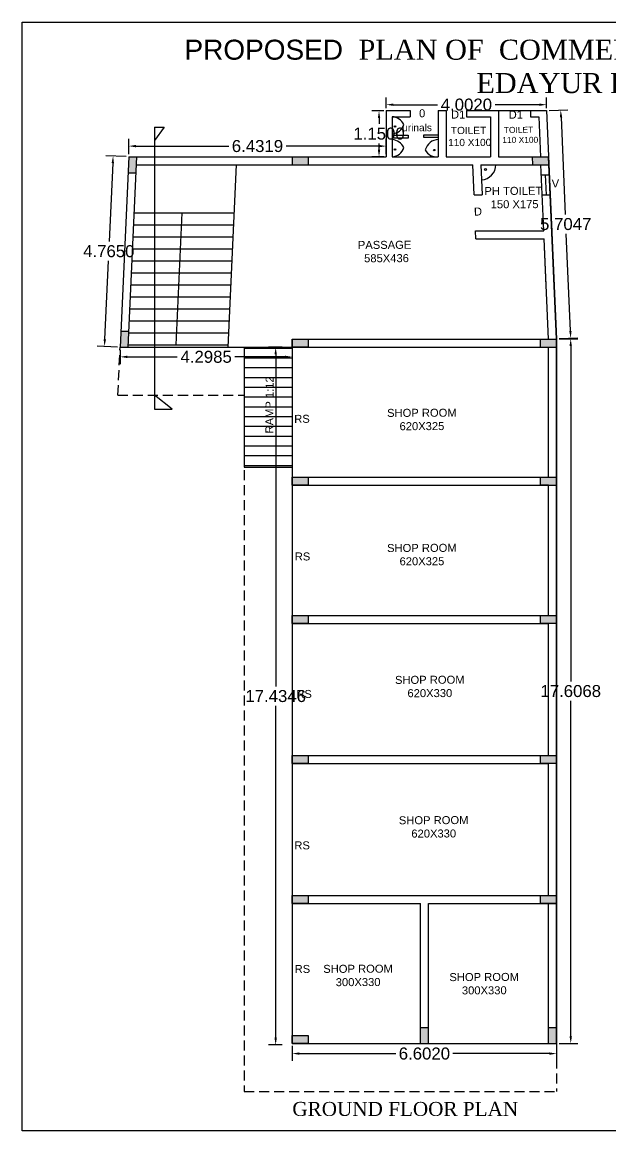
# Model space of a CAD drawing. Header units: metres. Extents: x 3996 to 16803, y -1642 to 12107.
# Drawn here: x 3996.17 to 4010.87, y 2926.28 to 2953.98 of the extents above; entities that cross this region are included whole.
import ezdxf

# ---------------------------------------------------------------- set-up
doc = ezdxf.new("R2010")
doc.units = ezdxf.units.M
doc.linetypes.add('DASHED2', pattern=[0.375, 0.25, -0.125])
doc.layers.add('--plan', color=7, linetype='Continuous')
doc.styles.add('SA', font='times.ttf')
doc.styles.get("Standard").update_dxf_attribs({"font": 'arial.ttf'})
doc.dimstyles.get("Standard").update_dxf_attribs({"dimtxt": 0.3, "dimasz": 0.18, "dimexe": 0.18, "dimexo": 0.0625, "dimgap": 0.09, "dimtad": 0, "dimtih": 1, "dimtoh": 1, "dimdec": 4, "dimzin": 0, "dimdsep": 46, "dimtxsty": 'Standard', "dimcen": 0.09, "dimadec": 0, "dimazin": 0, "dimtfac": 1, "dimtdec": 4, "dimtofl": 0, "dimtmove": 0, "dimatfit": 3, "dimfxl": 1, "dimtolj": 1, "dimtzin": 0, "dimarcsym": 0})

# ---------------------------------------------------------------- blocks, each defined once
blk = doc.blocks.new('*D22')
at = {"color": 0, "lineweight": -2, "transparency": 16777216}
for p, q in [((3998.829, 2950.68), (3998.829, 2951.062)), ((3999.009, 2950.882), (4001.332, 2950.882)), ((4005.081, 2950.882), (4002.759, 2950.882)), ((4005.261, 2950.68), (4005.261, 2951.062))]:
    blk.add_line(p, q, dxfattribs=at)
at = {"color": 0, "transparency": 16777216}
for points in [[(3999.009, 2950.912), (3999.009, 2950.852), (3998.829, 2950.882)], [(4005.081, 2950.912), (4005.081, 2950.852), (4005.261, 2950.882)]]:
    blk.add_solid(points, dxfattribs=at)
at = {"layer": 'Defpoints', "color": 0, "transparency": 16777216}
for p in [(4005.261, 2950.882), (3998.829, 2950.617), (4005.261, 2950.617)]:
    blk.add_point(p, dxfattribs=at)
at = {"color": 0, "transparency": 16777216, "insert": (4002.045, 2950.882), "char_height": 0.3, "attachment_point": 5}
blk.add_mtext('\\A1;6.4319', dxfattribs=at)
blk = doc.blocks.new('*D23')
at = {"color": 0, "lineweight": -2, "transparency": 16777216}
for p, q in [((4005.199, 2951.767), (4004.901, 2951.767)), ((4005.081, 2951.587), (4005.081, 2951.436)), ((4005.081, 2950.797), (4005.081, 2950.949)), ((4005.199, 2950.617), (4004.901, 2950.617))]:
    blk.add_line(p, q, dxfattribs=at)
at = {"color": 0, "transparency": 16777216}
for points in [[(4005.051, 2951.587), (4005.111, 2951.587), (4005.081, 2951.767)], [(4005.051, 2950.797), (4005.111, 2950.797), (4005.081, 2950.617)]]:
    blk.add_solid(points, dxfattribs=at)
at = {"layer": 'Defpoints', "color": 0, "transparency": 16777216}
for p in [(4005.261, 2951.767), (4005.081, 2950.617), (4005.261, 2950.617)]:
    blk.add_point(p, dxfattribs=at)
at = {"color": 0, "transparency": 16777216, "insert": (4005.081, 2951.192), "char_height": 0.3, "attachment_point": 5}
blk.add_mtext('\\A1;1.1500', dxfattribs=at)
blk = doc.blocks.new('*D24')
at = {"color": 0, "lineweight": -2, "transparency": 16777216}
for p, q in [((4005.261, 2951.83), (4005.261, 2952.097)), ((4009.263, 2951.83), (4009.263, 2952.097)), ((4005.441, 2951.917), (4006.544, 2951.917)), ((4009.083, 2951.917), (4007.981, 2951.917))]:
    blk.add_line(p, q, dxfattribs=at)
at = {"color": 0, "transparency": 16777216}
for points in [[(4005.441, 2951.947), (4005.441, 2951.887), (4005.261, 2951.917)], [(4009.083, 2951.947), (4009.083, 2951.887), (4009.263, 2951.917)]]:
    blk.add_solid(points, dxfattribs=at)
at = {"layer": 'Defpoints', "color": 0, "transparency": 16777216}
for p in [(4005.261, 2951.767), (4009.263, 2951.917), (4009.263, 2951.767)]:
    blk.add_point(p, dxfattribs=at)
at = {"color": 0, "transparency": 16777216, "insert": (4007.262, 2951.917), "char_height": 0.3, "attachment_point": 5}
blk.add_mtext('\\A1;4.0020', dxfattribs=at)
blk = doc.blocks.new('*D25')
at = {"color": 0, "lineweight": -2, "transparency": 16777216}
for p, q in [((4009.326, 2951.77), (4009.798, 2951.791)), ((4009.626, 2951.603), (4009.732, 2949.177)), ((4009.86, 2946.264), (4009.753, 2948.69)), ((4009.576, 2946.071), (4010.047, 2946.092))]:
    blk.add_line(p, q, dxfattribs=at)
at = {"color": 0, "transparency": 16777216}
for points in [[(4009.656, 2951.604), (4009.596, 2951.602), (4009.618, 2951.783)], [(4009.89, 2946.265), (4009.83, 2946.262), (4009.868, 2946.084)]]:
    blk.add_solid(points, dxfattribs=at)
at = {"layer": 'Defpoints', "color": 0, "transparency": 16777216}
for p in [(4009.263, 2951.767), (4009.513, 2946.068), (4009.868, 2946.084)]:
    blk.add_point(p, dxfattribs=at)
at = {"color": 0, "transparency": 16777216, "insert": (4009.743, 2948.933), "char_height": 0.3, "attachment_point": 5}
blk.add_mtext('\\A1;5.7047', dxfattribs=at)
blk = doc.blocks.new('*D26')
at = {"color": 0, "lineweight": -2, "transparency": 16777216}
for p, q in [((4009.576, 2946.068), (4010.047, 2946.068)), ((4009.867, 2945.888), (4009.868, 2937.508)), ((4009.869, 2928.641), (4009.868, 2937.022)), ((4009.578, 2928.461), (4010.049, 2928.461))]:
    blk.add_line(p, q, dxfattribs=at)
at = {"color": 0, "transparency": 16777216}
for points in [[(4009.897, 2945.888), (4009.837, 2945.888), (4009.867, 2946.068)], [(4009.899, 2928.641), (4009.839, 2928.641), (4009.869, 2928.461)]]:
    blk.add_solid(points, dxfattribs=at)
at = {"layer": 'Defpoints', "color": 0, "transparency": 16777216}
for p in [(4009.513, 2946.068), (4009.515, 2928.461), (4009.869, 2928.461)]:
    blk.add_point(p, dxfattribs=at)
at = {"color": 0, "transparency": 16777216, "insert": (4009.868, 2937.265), "char_height": 0.3, "attachment_point": 5}
blk.add_mtext('\\A1;17.6068', dxfattribs=at)
blk = doc.blocks.new('*D27')
at = {"color": 0, "lineweight": -2, "transparency": 16777216}
for p, q in [((4002.913, 2928.399), (4002.913, 2928.028)), ((4003.093, 2928.208), (4005.501, 2928.208)), ((4009.335, 2928.208), (4006.927, 2928.208)), ((4009.515, 2928.399), (4009.515, 2928.028))]:
    blk.add_line(p, q, dxfattribs=at)
at = {"color": 0, "transparency": 16777216}
for points in [[(4003.093, 2928.238), (4003.093, 2928.178), (4002.913, 2928.208)], [(4009.335, 2928.238), (4009.335, 2928.178), (4009.515, 2928.208)]]:
    blk.add_solid(points, dxfattribs=at)
at = {"layer": 'Defpoints', "color": 0, "transparency": 16777216}
for p in [(4002.913, 2928.461), (4009.515, 2928.461), (4002.913, 2928.208)]:
    blk.add_point(p, dxfattribs=at)
at = {"color": 0, "transparency": 16777216, "insert": (4006.214, 2928.208), "char_height": 0.3, "attachment_point": 5}
blk.add_mtext('\\A1;6.6020', dxfattribs=at)
blk = doc.blocks.new('*D21')
at = {"color": 0, "lineweight": -2, "transparency": 16777216}
for p, q in [((4002.665, 2945.857), (4002.32, 2945.857)), ((4002.5, 2945.677), (4002.5, 2937.383)), ((4002.5, 2928.603), (4002.5, 2936.897)), ((4002.665, 2928.423), (4002.32, 2928.423))]:
    blk.add_line(p, q, dxfattribs=at)
at = {"color": 0, "transparency": 16777216}
for points in [[(4002.47, 2945.677), (4002.53, 2945.677), (4002.5, 2945.857)], [(4002.47, 2928.603), (4002.53, 2928.603), (4002.5, 2928.423)]]:
    blk.add_solid(points, dxfattribs=at)
at = {"layer": 'Defpoints', "color": 0, "transparency": 16777216}
for p in [(4002.5, 2945.857), (4002.727, 2945.857), (4002.727, 2928.423)]:
    blk.add_point(p, dxfattribs=at)
at = {"color": 0, "transparency": 16777216, "insert": (4002.5, 2937.14), "char_height": 0.3, "attachment_point": 5}
blk.add_mtext('\\A1;17.4346', dxfattribs=at)
blk = doc.blocks.new('*D28')
at = {"color": 0, "lineweight": -2, "transparency": 16777216}
for p, q in [((3998.615, 2945.795), (3998.615, 2945.436)), ((4002.913, 2945.795), (4002.913, 2945.436)), ((3998.795, 2945.616), (4000.044, 2945.616)), ((4002.733, 2945.616), (4001.484, 2945.616))]:
    blk.add_line(p, q, dxfattribs=at)
at = {"color": 0, "transparency": 16777216}
for points in [[(3998.795, 2945.646), (3998.795, 2945.586), (3998.615, 2945.616)], [(4002.733, 2945.646), (4002.733, 2945.586), (4002.913, 2945.616)]]:
    blk.add_solid(points, dxfattribs=at)
at = {"layer": 'Defpoints', "color": 0, "transparency": 16777216}
for p in [(3998.615, 2945.857), (4002.913, 2945.857), (4002.913, 2945.616)]:
    blk.add_point(p, dxfattribs=at)
at = {"color": 0, "transparency": 16777216, "insert": (4000.764, 2945.616), "char_height": 0.3, "attachment_point": 5}
blk.add_mtext('\\A1;4.2985', dxfattribs=at)
blk = doc.blocks.new('*D29')
at = {"color": 0, "lineweight": -2, "transparency": 16777216}
for p, q in [((3998.767, 2950.62), (3998.26, 2950.643)), ((3998.432, 2950.455), (3998.344, 2948.498)), ((3998.234, 2946.055), (3998.322, 2948.012)), ((3998.552, 2945.86), (3998.046, 2945.883))]:
    blk.add_line(p, q, dxfattribs=at)
at = {"color": 0, "transparency": 16777216}
for points in [[(3998.402, 2950.457), (3998.462, 2950.454), (3998.44, 2950.635)], [(3998.204, 2946.056), (3998.263, 2946.053), (3998.225, 2945.875)]]:
    blk.add_solid(points, dxfattribs=at)
at = {"layer": 'Defpoints', "color": 0, "transparency": 16777216}
for p in [(3998.44, 2950.635), (3998.829, 2950.617), (3998.615, 2945.857)]:
    blk.add_point(p, dxfattribs=at)
at = {"color": 0, "transparency": 16777216, "insert": (3998.333, 2948.255), "char_height": 0.3, "attachment_point": 5}
blk.add_mtext('\\A1;4.7650', dxfattribs=at)

msp = doc.modelspace()

# ---------------------------------------------------------------- hatches: boundary and pattern name
h = msp.add_hatch(color=256)
h.dxf.hatch_style = 1
h.paths.add_polyline_path([(3999.02961, 2950.61743), (3998.82941, 2950.61743), (3998.81138, 2950.21743), (3999.01158, 2950.21743)])
h.paths.add_polyline_path([(3998.83304, 2946.25728), (3998.63284, 2946.25728), (3998.6148, 2945.85728), (3998.815, 2945.85728)])
h = msp.add_hatch(color=256)
h.dxf.hatch_style = 1
h.paths.add_polyline_path([(4009.51327, 2932.1614), (4009.11327, 2932.1614), (4009.11327, 2931.9614), (4009.51327, 2931.9614)])
h.paths.add_polyline_path([(4009.51327, 2928.8614), (4009.31327, 2928.8614), (4009.31327, 2928.4614), (4009.51327, 2928.4614)])
h.paths.add_polyline_path([(4006.31327, 2928.8614), (4006.11327, 2928.8614), (4006.11327, 2928.4614), (4006.31327, 2928.4614)])
h.paths.add_polyline_path([(4003.31327, 2928.6614), (4002.91327, 2928.6614), (4002.91327, 2928.4614), (4003.31327, 2928.4614)])
h.paths.add_polyline_path([(4003.31327, 2932.1614), (4002.91327, 2932.1614), (4002.91327, 2931.9614), (4003.31327, 2931.9614)])
h.paths.add_polyline_path([(4003.31327, 2935.65729), (4002.91327, 2935.65729), (4002.91327, 2935.45729), (4003.31327, 2935.45729)])
h.paths.add_polyline_path([(4009.51327, 2935.65729), (4009.11327, 2935.65729), (4009.11327, 2935.45729), (4009.51327, 2935.45729)])
h.paths.add_polyline_path([(4009.51327, 2939.15729), (4009.11327, 2939.15729), (4009.11327, 2938.95729), (4009.51327, 2938.95729)])
h.paths.add_polyline_path([(4003.31327, 2939.15729), (4002.91327, 2939.15729), (4002.91327, 2938.95729), (4003.31327, 2938.95729)])
h.paths.add_polyline_path([(4003.31327, 2942.60729), (4002.91327, 2942.60729), (4002.91327, 2942.40729), (4003.31327, 2942.40729)])
h.paths.add_polyline_path([(4009.51327, 2942.60729), (4009.11327, 2942.60729), (4009.11327, 2942.40729), (4009.31327, 2942.40729), (4009.51327, 2942.40729)])
h.paths.add_polyline_path([(4009.51327, 2946.05728), (4009.11375, 2946.05728), (4009.11375, 2945.85728), (4009.51327, 2945.85728)])
h.paths.add_polyline_path([(4003.31327, 2946.05728), (4002.91327, 2946.05728), (4002.91327, 2945.85728), (4003.31327, 2945.85728)])
h.paths.add_polyline_path([(4009.31375, 2950.61743), (4008.91351, 2950.61743), (4008.92228, 2950.41753), (4009.32252, 2950.41753)])
h = msp.add_hatch(color=256)
h.dxf.hatch_style = 1
h.paths.add_polyline_path([(4002.91327, 2950.61743), (4002.91327, 2950.41753), (4003.31327, 2950.41753), (4003.31327, 2950.61743)])
h = msp.add_hatch()
h.set_pattern_fill('ANSI31', color=256, scale=0.077, angle=135)
h.set_pattern_definition([(180, (1785.21378, 2915.76664), (-3e-17, -0.244475), [])])
h.paths.add_polyline_path([(4001.71327, 2945.85728), (4001.71327, 2942.85728), (4002.91327, 2942.85728), (4002.91327, 2945.85728)])
h.paths.add_polyline_path([(4002.55232, 2943.62922), (4002.5597, 2945.15785), (4002.14756, 2945.15984), (4002.14018, 2943.63121)], flags=24)

# ---------------------------------------------------------------- linework, layer by layer
for p, q in [((4005.26134, 2951.76743), (4005.86134, 2951.76743)), ((4005.26134, 2951.76743), (4005.86134, 2951.76743)), ((4005.26134, 2951.76743), (4005.26134, 2950.61743)), ((4005.86134, 2951.76743), (4005.86134, 2951.61743)), ((4006.56134, 2951.76743), (4006.76134, 2951.76743)), ((4006.56134, 2951.76743), (4006.76134, 2951.76743)), ((4006.56134, 2951.76743), (4006.76134, 2951.76743)), ((4006.56134, 2951.76743), (4006.56134, 2950.61743)), ((4006.76134, 2951.76743), (4006.76134, 2950.61743)), ((4007.26134, 2951.76743), (4007.86134, 2951.76743)), ((4007.26134, 2951.76743), (4009.26331, 2951.76743)), ((4007.26134, 2951.76743), (4007.26134, 2951.61743)), ((4008.06134, 2951.76743), (4008.06134, 2950.61743)), ((4008.86134, 2951.76743), (4008.86134, 2951.61743)), ((4009.26331, 2951.76743), (4009.51375, 2946.05728)), ((4005.41134, 2951.61743), (4005.86134, 2951.61743)), ((4005.41134, 2951.61743), (4005.41134, 2950.61743)), ((4005.41134, 2951.61743), (4005.41134, 2950.61743)), ((4005.46134, 2951.61743), (4005.86134, 2951.61743)), ((4007.26134, 2951.61743), (4007.86134, 2951.61743)), ((4007.26134, 2951.61743), (4007.86134, 2951.61743)), ((4007.86134, 2951.61743), (4007.86134, 2950.61743)), ((4008.86134, 2951.61743), (4009.0697, 2951.61743)), ((4009.0697, 2951.61743), (4009.11356, 2950.61743)), ((3998.82941, 2950.61743), (3998.6148, 2945.85728)), ((3998.815, 2945.85728), (3999.02961, 2950.61743)), ((3998.82941, 2950.61743), (4005.26134, 2950.61743)), ((4000.51327, 2950.61743), (4000.51327, 2950.61781)), ((4001.71327, 2950.61743), (4001.71327, 2950.61818)), ((4002.91327, 2950.61743), (4002.91327, 2950.41753)), ((4003.31327, 2950.61743), (4003.31327, 2950.41753)), ((4005.41134, 2950.61743), (4006.56134, 2950.61743)), ((4006.76134, 2950.61743), (4007.86134, 2950.61743)), ((4008.06134, 2950.61743), (4008.91351, 2950.61743)), ((4008.41288, 2950.61753), (4009.31389, 2950.61753)), ((4008.41289, 2950.61743), (4009.11356, 2950.61743)), ((4008.92228, 2950.41753), (4008.91351, 2950.61753)), ((4009.51375, 2946.05728), (4009.31375, 2950.61743)), ((3999.0206, 2950.41753), (4007.42069, 2950.41753)), ((3999.11341, 2950.41753), (3999.11349, 2950.41753)), ((4001.31754, 2945.85728), (4001.52314, 2950.41753)), ((4007.45362, 2949.66682), (4007.42069, 2950.41753)), ((4007.62088, 2950.41753), (4009.32267, 2950.41753)), ((4007.62088, 2950.41753), (4007.65381, 2949.66682)), ((4009.19472, 2948.76682), (4009.12233, 2950.41743)), ((3998.81138, 2950.21743), (3999.01158, 2950.21743)), ((4009.1335, 2950.16736), (4009.334, 2950.16025)), ((4009.23375, 2950.16381), (4009.25568, 2949.66382)), ((4007.45362, 2949.66682), (4007.65381, 2949.66682)), ((4009.15545, 2949.66682), (4009.19493, 2949.66682)), ((4009.15547, 2949.66645), (4009.35589, 2949.66119)), ((3998.9665, 2949.21753), (4001.46904, 2949.21753)), ((4000.01894, 2945.91753), (4000.16772, 2949.21753)), ((3998.95297, 2948.91753), (4001.45551, 2948.91753)), ((4007.50186, 2948.56692), (4007.49309, 2948.76682)), ((4007.49309, 2948.76682), (4009.19472, 2948.76682)), ((3998.93945, 2948.61753), (4001.44199, 2948.61753)), ((4007.50186, 2948.56692), (4009.20349, 2948.56692)), ((4009.31356, 2946.05728), (4009.20349, 2948.56692)), ((4009.25523, 2947.3871), (4009.20349, 2948.56692)), ((3998.92592, 2948.31753), (4001.42846, 2948.31753)), ((3998.9124, 2948.01753), (4001.41494, 2948.01753)), ((3998.89887, 2947.71753), (4001.40141, 2947.71753)), ((3998.88535, 2947.41753), (4001.38789, 2947.41753)), ((3998.87182, 2947.11753), (4001.37436, 2947.11753)), ((3998.8583, 2946.81753), (4001.36084, 2946.81753)), ((3998.84477, 2946.51753), (4001.34731, 2946.51753)), ((3998.63284, 2946.25728), (3998.83304, 2946.25728)), ((3998.83125, 2946.21753), (4001.33379, 2946.21753)), ((3998.81772, 2945.91753), (4001.32026, 2945.91753)), ((4002.91327, 2946.05728), (4009.51375, 2946.05728)), ((4002.91327, 2946.05728), (4002.91327, 2928.4614)), ((4009.11375, 2945.85728), (4009.11375, 2946.05728)), ((4009.51327, 2937.74729), (4009.51327, 2946.06818)), ((4009.51327, 2946.06818), (4009.51327, 2937.74729)), ((3998.6148, 2945.85728), (4009.51375, 2945.85728)), ((4000.51475, 2945.85766), (4000.51475, 2945.8577)), ((4001.71327, 2945.85728), (4001.71327, 2942.85728)), ((4001.71475, 2945.85803), (4001.71475, 2945.85805)), ((4009.31327, 2942.60729), (4009.31327, 2945.85728)), ((4009.31327, 2942.60729), (4009.31327, 2943.34729)), ((4001.71327, 2942.85728), (4002.91327, 2942.85728)), ((4002.91327, 2942.60729), (4009.51327, 2942.60729)), ((4009.11327, 2942.40729), (4009.11327, 2942.60729)), ((4002.91327, 2942.40729), (4009.51327, 2942.40729)), ((4009.31327, 2940.34729), (4009.31327, 2942.40729)), ((4009.31327, 2939.15729), (4009.31327, 2940.14729)), ((4002.91327, 2939.15729), (4006.61327, 2939.15729)), ((4003.31327, 2939.15729), (4009.31327, 2939.15729)), ((4002.91327, 2938.95729), (4009.31327, 2938.95729)), ((4009.31327, 2935.65729), (4009.31327, 2938.95729)), ((4009.31327, 2937.74729), (4009.31327, 2938.95729)), ((4009.51327, 2928.4614), (4009.51327, 2937.74729)), ((4009.51327, 2937.74729), (4009.51327, 2928.4614)), ((4002.91327, 2935.65729), (4009.51327, 2935.65729)), ((4002.91327, 2935.45729), (4009.31327, 2935.45729)), ((4009.31327, 2934.57729), (4009.31327, 2935.45729)), ((4009.31327, 2932.1614), (4009.31327, 2935.42729)), ((4002.91327, 2932.1614), (4009.51327, 2932.1614)), ((4002.91327, 2931.9614), (4006.11327, 2931.9614)), ((4002.91327, 2931.9614), (4006.11327, 2931.9614)), ((4006.11327, 2928.4614), (4006.11327, 2931.9614)), ((4006.31327, 2931.34729), (4006.31327, 2931.9614)), ((4006.31327, 2928.4614), (4006.31327, 2931.9614)), ((4006.31327, 2931.9614), (4009.51327, 2931.9614)), ((4009.31327, 2928.4614), (4009.31327, 2931.9614)), ((4009.31327, 2931.34729), (4009.31327, 2931.9614)), ((4006.11327, 2928.8614), (4006.31327, 2928.8614)), ((4009.31327, 2928.8614), (4009.51327, 2928.8614)), ((4002.91327, 2928.6614), (4003.27327, 2928.6614)), ((4002.91327, 2928.4614), (4009.51532, 2928.4614))]:
    msp.add_line(p, q)
at = {"color": 252, "true_color": 0x939598}
for p, q in [((3999.47624, 2951.35465), (3999.47624, 2944.30706)), ((3999.47624, 2951.35465), (3999.7167, 2951.35465)), ((3999.7167, 2951.35465), (3999.47624, 2951.01869)), ((3999.91413, 2944.30706), (3999.47624, 2944.65728)), ((3999.47624, 2944.30706), (3999.91413, 2944.30706))]:
    msp.add_line(p, q, dxfattribs=at)
at = {"color": 8, "linetype": 'DASHED2'}
for p, q in [((3998.5607, 2944.65728), (3998.6148, 2945.85728)), ((3998.5607, 2944.65728), (4001.71327, 2944.65728)), ((4001.71327, 2944.65728), (4001.71327, 2927.2614)), ((4009.51327, 2928.4614), (4009.51286, 2927.2614)), ((4001.71327, 2927.2614), (4009.51532, 2927.2614))]:
    msp.add_line(p, q, dxfattribs=at)
for points in [[(4036.16989, 2953.97845), (4036.16989, 2926.27845), (3996.16989, 2926.27845), (3996.16989, 2953.97845)], [(4006.19797, 2951.16537), (4006.56134, 2951.16537), (4006.56134, 2951.09343), (4006.19797, 2951.09343)], [(4002.91327, 2946.05728), (4003.31327, 2946.05728), (4003.31327, 2945.85728), (4002.91327, 2945.85728)], [(4002.91327, 2942.60729), (4003.31327, 2942.60729), (4003.31327, 2942.40729), (4002.91327, 2942.40729)], [(4002.91327, 2939.15729), (4003.31327, 2939.15729), (4003.31327, 2938.95729), (4002.91327, 2938.95729)], [(4002.91327, 2932.1614), (4003.31327, 2932.1614), (4003.31327, 2931.9614), (4002.91327, 2931.9614)], [(4002.91327, 2928.6614), (4003.31327, 2928.6614), (4003.31327, 2928.4614), (4002.91327, 2928.4614)]]:
    msp.add_lwpolyline(points, close=True)
for points in [[(4005.41134, 2951.15681), (4005.80579, 2951.15681), (4005.80579, 2951.08238), (4005.41134, 2951.08238)], [(4009.31327, 2939.15729), (4009.31327, 2942.40729), (4009.11327, 2942.40729), (4009.11327, 2942.60729)], [(4009.11327, 2939.15729), (4009.51327, 2939.15729), (4009.51327, 2938.95729), (4009.11327, 2938.95729), (4009.11327, 2939.15729)], [(4009.11327, 2939.15729), (4009.51327, 2939.15729), (4009.51327, 2938.95729), (4009.11327, 2938.95729), (4009.11327, 2939.15729)], [(4002.91327, 2935.65729), (4003.31327, 2935.65729), (4003.31327, 2935.45729), (4002.91327, 2935.45729), (4002.91327, 2935.65729)], [(4009.11327, 2935.65729), (4009.51327, 2935.65729), (4009.51327, 2935.45729), (4009.11327, 2935.45729), (4009.11327, 2935.65729)], [(4009.11327, 2932.1614), (4009.51327, 2932.1614), (4009.51327, 2931.9614), (4009.11327, 2931.9614), (4009.11327, 2932.1614)], [(4009.51327, 2928.82801), (4009.51532, 2928.4614)]]:
    msp.add_lwpolyline(points)
for centre, radius in [((4005.48158, 2951.37139), 0.01841), ((4005.48158, 2950.79696), 0.01841), ((4006.45995, 2950.7814), 0.01841), ((4007.73767, 2950.29723), 0.02544)]:
    msp.add_circle(centre, radius)
for centre, radius, start, end in [((4005.37692, 2951.25388), 0.36517, 27.076302, 84.590846), ((4005.3993, 2951.50648), 0.31485, 272.192541, 344.076572), ((4005.37692, 2950.67946), 0.36517, 27.076302, 84.590846), ((4006.58253, 2950.68555), 0.36346, 93.341284, 163.35911), ((4005.3993, 2950.93206), 0.31485, 272.192541, 344.076572), ((4006.51658, 2950.92909), 0.31485, 206.289432, 278.173462), ((4007.62088, 2950.41753), 0.37725, 272.511282, 0)]:
    msp.add_arc(centre, radius, start, end)

# ---------------------------------------------------------------- texts
at = {"layer": '--plan', "ltscale": 0.1, "insert": (4002.9155, 2927.00072), "char_height": 0.35, "width": 7.0105589, "attachment_point": 1, "style": 'SA'}
msp.add_mtext('{\\fTimes New Roman|b0|i0|c0|p18;GROUND FLOOR PLAN}', dxfattribs=at)
at = {"color": 6, "insert": (3996.16989, 2953.54083), "char_height": 0.5, "width": 31.0348518, "attachment_point": 1, "style": 'SA'}
msp.add_mtext('\\A1;\\pxqc;{\\C256; \\A0;\\fArial|b0|i0|c0|p34; PROPOSED  \\A1;\\fTimes New Roman|b0|i0|c0|p18;PLAN OF  COMMERCIAL BUILDING RS NO 224/3-13 AT\\P EDAYUR PANCHAYATH}', dxfattribs=at)
at = {"attachment_point": 1}
for s, insert, char_height, width in [('0', (4006.08057, 2951.80225), 0.2, 0.1736153), ('      urinals', (4005.24132, 2951.43456), 0.18, 1.3590982)]:
    msp.add_mtext(s, dxfattribs=dict(at, insert=insert, char_height=char_height, width=width))
for s, width, heights, insert, char_height, rotation in [('D1', 0.9811766, [0], (4006.87699, 2951.76988), 0.2, 0.235713), ('D1', 0.9811766, [0], (4008.31793, 2951.76667), 0.2, 0.235713), ('      TOILET\\P     110 X100', 1.7093712, [0], (4006.45603, 2951.36024), 0.18, 0.200961), ('     {\\H0.75x;TOILET\\P      110 X100}', 1.7093712, [0], (4007.80916, 2951.36024), 0.2, 0.200961), (' PH TOILET\\P   150 X175', 1.7093712, [0], (4007.63454, 2949.86038), 0.2, 0.200961), ('V', 0.9811766, [0], (4009.3915, 2950.04746), 0.2, 0.235713), ('D', 0.9811766, [0], (4007.45004, 2949.34655), 0.2, 0.235713), ('  PASSAGE\\P    585X436', 1.7093712, [0], (4004.39647, 2948.51177), 0.2, 0.200961), ('RAMP 1:12', 1.7093712, [0.20195], (4002.24264, 2943.70268), 0.2, 89.723274), ('SHOP ROOM\\P    620X325', 1.7093712, [0], (4005.28124, 2944.31591), 0.2, 0.200961), ('RS', 0.9811766, [0], (4002.96288, 2944.16737), 0.2, 0.235713), ('SHOP ROOM\\P    620X325', 1.7093712, [0], (4005.28124, 2940.93998), 0.2, 0.200961), ('RS', 0.9811766, [0], (4002.97644, 2940.72836), 0.2, 0.235713), ('SHOP ROOM\\P    620X330', 1.7093712, [0], (4005.47876, 2937.64474), 0.2, 0.200961), ('RS', 0.9811766, [0], (4003.01481, 2937.29317), 0.2, 0.235713), ('SHOP ROOM\\P    620X330', 1.7093712, [0], (4005.57552, 2934.13729), 0.2, 0.200961), ('RS', 0.9811766, [0], (4002.96612, 2933.50974), 0.2, 0.235713), ('RS', 0.9811766, [0], (4002.97299, 2930.4221), 0.2, 0.235713), ('SHOP ROOM\\P    300X330', 1.7093712, [0], (4003.68751, 2930.42496), 0.2, 0.200961), ('SHOP ROOM\\P    300X330', 1.7093712, [0], (4006.83773, 2930.21888), 0.2, 0.200961)]:
    msp.add_mtext_dynamic_manual_height_columns(s, width=width, gutter_width=1, heights=heights, dxfattribs=dict(at, insert=insert, char_height=char_height, rotation=rotation))

# ---------------------------------------------------------------- dimensions: what is measured, and where the dimension line sits
for p1, p2, distance, picture, middle in [((4005.26134, 2951.76743), (4009.26331, 2951.76743), 0.14974, '*D24', (4007.26233, 2951.91718)), ((4005.26134, 2951.76743), (4005.26134, 2950.61743), -0.18, '*D23', (4005.08134, 2951.19243)), ((4009.26331, 2951.76743), (4009.51327, 2946.06818), 0.35472, '*D25', (4009.74267, 2948.93335)), ((3998.82941, 2950.61743), (4005.26134, 2950.61743), 0.26487, '*D22', (4002.04538, 2950.8823)), ((3998.6148, 2945.85728), (3998.82941, 2950.61743), 0.3898, '*D29', (3998.3327, 2948.25491)), ((4009.51327, 2946.06818), (4009.51532, 2928.4614), 0.35341, '*D26', (4009.86771, 2937.26483)), ((3998.6148, 2945.85728), (4002.91327, 2945.85728), -0.24134, '*D28', (4000.76404, 2945.61594)), ((4002.72718, 2928.42267), (4002.72718, 2945.85728), 0.22672, '*D21', (4002.50046, 2937.13998)), ((4009.515319, 2928.461395), (4002.913272, 2928.461395), 0.253759, '*D27', (4006.214296, 2928.207636))]:
    dim = msp.add_aligned_dim(p1=p1, p2=p2, distance=distance, dimstyle='Standard')
    dim.commit()
    dim.dimension.update_dxf_attribs({"geometry": picture, "text_midpoint": middle})

doc.saveas('drawing.dxf')
